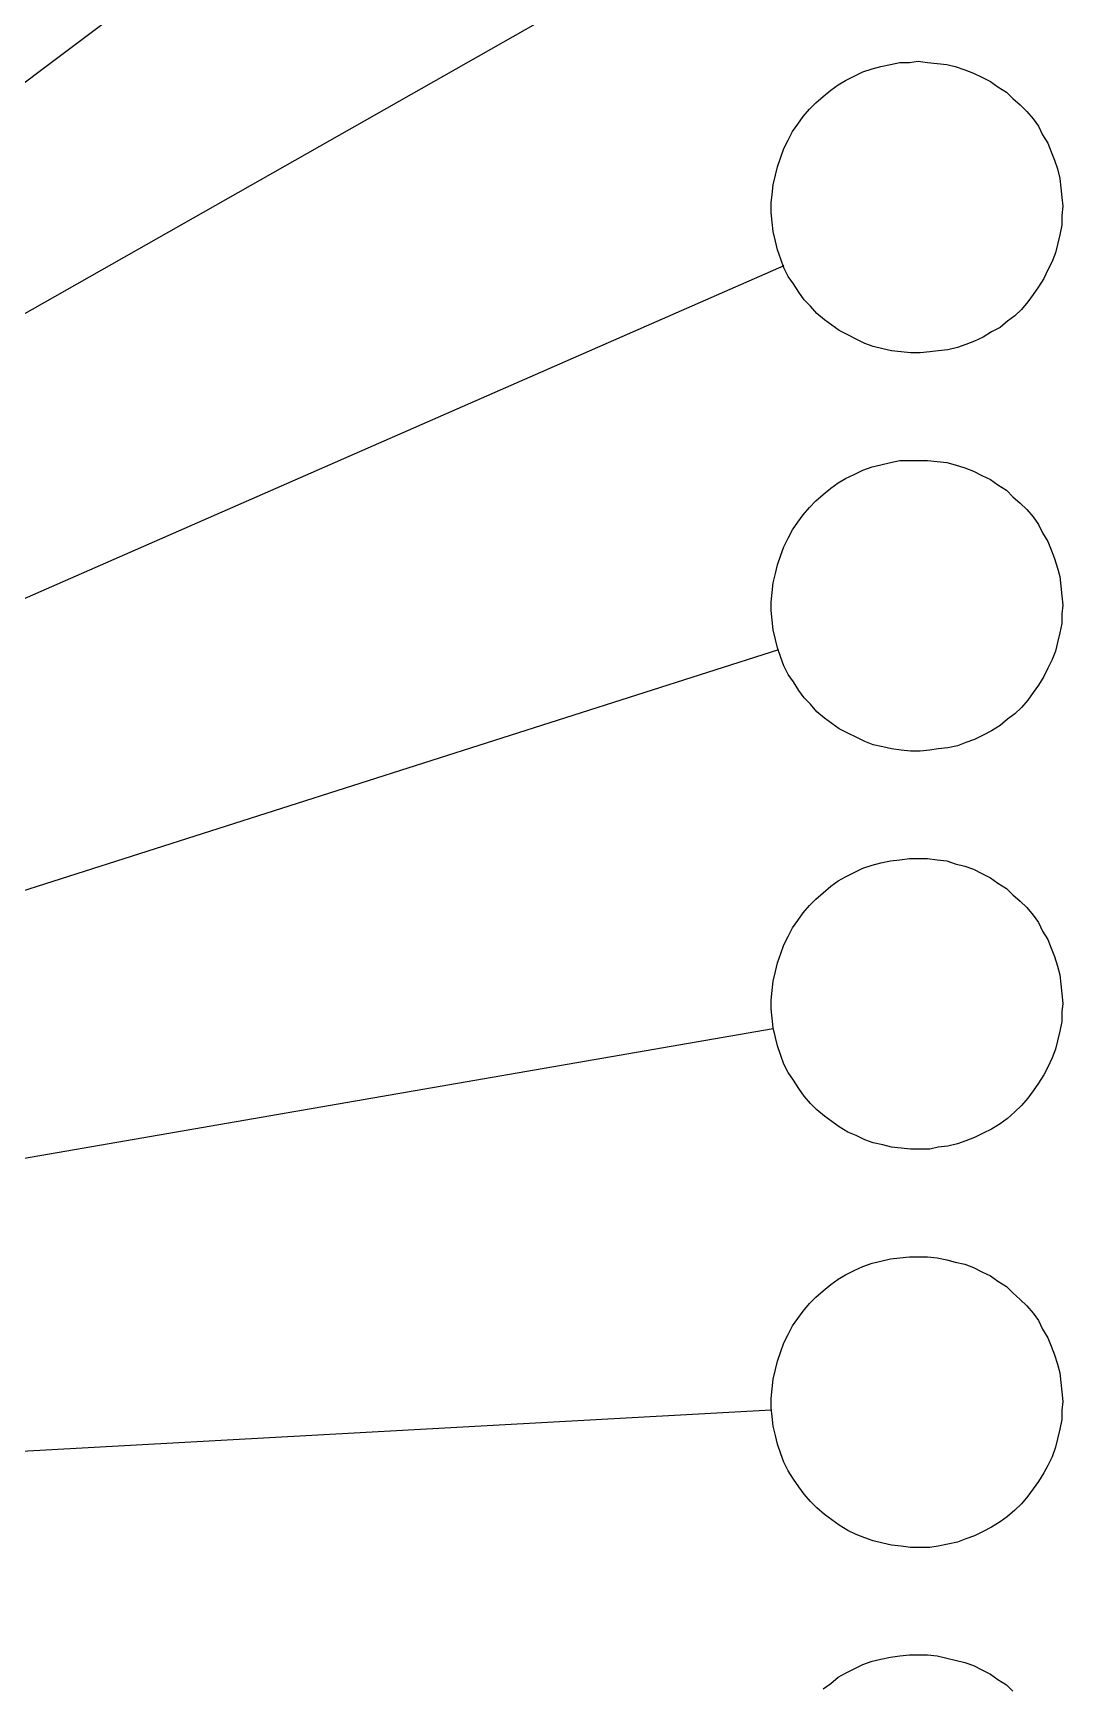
# Model space of a CAD drawing. Extents: x 9 to 432, y 44 to 411.
# Drawn here: x 197.56 to 224.85, y 115.43 to 159.3 of the extents above; entities that cross this region are included whole.
import ezdxf

# ---------------------------------------------------------------- set-up
doc = ezdxf.new("R2010")
doc.units = 0
doc.layers.get('0').update_dxf_attribs({"linetype": 'CONTINUOUS'})

msp = doc.modelspace()

# ---------------------------------------------------------------- linework, layer by layer
at = {"color": 7}
for p, q in [((217.903778, 173.480589), (166.765111, 134.957256)), ((217.621556, 163.377033), (155.278667, 127.986367)), ((219.794667, 158.353478), (220.020444, 158.409922)), ((220.020444, 158.409922), (220.274444, 158.466367)), ((220.274444, 158.466367), (220.528444, 158.522811)), ((220.528444, 158.522811), (220.782444, 158.522811)), ((220.782444, 158.522811), (221.008222, 158.551033)), ((221.008222, 158.551033), (221.262222, 158.522811)), ((221.262222, 158.522811), (221.516222, 158.494589)), ((221.516222, 158.494589), (221.770222, 158.466367)), ((221.770222, 158.466367), (221.996, 158.409922)), ((221.996, 158.409922), (222.25, 158.325256)), ((218.891556, 157.930144), (219.089111, 158.043033)), ((219.089111, 158.043033), (219.314889, 158.155922)), ((219.314889, 158.155922), (219.540667, 158.268811)), ((219.540667, 158.268811), (219.794667, 158.353478)), ((222.25, 158.325256), (222.475778, 158.240589)), ((222.475778, 158.240589), (222.701556, 158.1277)), ((222.701556, 158.1277), (222.927333, 158.014811)), ((222.927333, 158.014811), (223.124889, 157.8737)), ((218.298889, 157.450367), (218.496444, 157.6197)), ((218.496444, 157.6197), (218.694, 157.789033)), ((218.694, 157.789033), (218.891556, 157.930144)), ((223.124889, 157.8737), (223.350667, 157.732589)), ((223.350667, 157.732589), (223.52, 157.563256)), ((223.52, 157.563256), (223.717556, 157.393922)), ((217.819111, 156.885922), (217.960222, 157.083478)), ((217.960222, 157.083478), (218.129556, 157.281033)), ((218.129556, 157.281033), (218.298889, 157.450367)), ((223.717556, 157.393922), (223.886889, 157.224589)), ((223.886889, 157.224589), (224.056222, 157.027033)), ((217.565111, 156.462589), (217.678, 156.688367)), ((217.678, 156.688367), (217.819111, 156.885922)), ((224.056222, 157.027033), (224.197333, 156.829478)), ((224.197333, 156.829478), (224.310222, 156.6037)), ((217.367556, 156.011033), (217.452222, 156.236811)), ((217.452222, 156.236811), (217.565111, 156.462589)), ((224.310222, 156.6037), (224.451333, 156.377922)), ((224.451333, 156.377922), (224.536, 156.152144)), ((217.226444, 155.531256), (217.282889, 155.757033)), ((217.282889, 155.757033), (217.367556, 156.011033)), ((224.536, 156.152144), (224.620667, 155.926367)), ((224.620667, 155.926367), (224.705333, 155.700589)), ((217.17, 155.277256), (217.226444, 155.531256)), ((224.705333, 155.700589), (224.761778, 155.446589)), ((224.761778, 155.446589), (224.79, 155.192589)), ((217.113556, 154.797478), (217.141778, 155.023256)), ((217.141778, 155.023256), (217.17, 155.277256)), ((224.79, 155.192589), (224.818222, 154.938589)), ((224.818222, 154.938589), (224.846444, 154.712811)), ((217.113556, 154.543478), (217.113556, 154.797478)), ((217.141778, 154.289478), (217.113556, 154.543478)), ((224.846444, 154.712811), (224.818222, 154.458811)), ((224.818222, 154.458811), (224.818222, 154.204811)), ((217.17, 154.035478), (217.141778, 154.289478)), ((217.226444, 153.781478), (217.17, 154.035478)), ((224.818222, 154.204811), (224.761778, 153.950811)), ((217.282889, 153.5557), (217.226444, 153.781478)), ((217.367556, 153.3017), (217.282889, 153.5557)), ((224.705333, 153.696811), (224.648889, 153.471033)), ((224.761778, 153.950811), (224.705333, 153.696811)), ((217.452222, 153.132367), (144.413111, 121.100144)), ((217.452222, 153.075922), (217.367556, 153.3017)), ((224.564222, 153.245256), (224.451333, 153.019478)), ((224.648889, 153.471033), (224.564222, 153.245256)), ((217.565111, 152.850144), (217.452222, 153.075922)), ((217.706222, 152.652589), (217.565111, 152.850144)), ((224.338444, 152.7937), (224.197333, 152.567922)), ((224.451333, 153.019478), (224.338444, 152.7937)), ((217.847333, 152.426811), (217.706222, 152.652589)), ((217.988444, 152.229256), (217.847333, 152.426811)), ((224.056222, 152.370367), (223.915111, 152.172811)), ((224.197333, 152.567922), (224.056222, 152.370367)), ((218.157778, 152.059922), (217.988444, 152.229256)), ((218.327111, 151.862367), (218.157778, 152.059922)), ((218.524667, 151.693033), (218.327111, 151.862367)), ((223.576444, 151.805922), (223.378889, 151.664811)), ((223.745778, 151.975256), (223.576444, 151.805922)), ((223.915111, 152.172811), (223.745778, 151.975256)), ((218.722222, 151.551922), (218.524667, 151.693033)), ((218.919778, 151.410811), (218.722222, 151.551922)), ((219.145556, 151.297922), (218.919778, 151.410811)), ((222.955556, 151.382589), (222.729778, 151.241478)), ((223.181333, 151.495478), (222.955556, 151.382589)), ((223.378889, 151.664811), (223.181333, 151.495478)), ((219.371333, 151.185033), (219.145556, 151.297922)), ((219.597111, 151.072144), (219.371333, 151.185033)), ((219.822889, 150.987478), (219.597111, 151.072144)), ((220.076889, 150.931033), (219.822889, 150.987478)), ((220.302667, 150.874589), (220.076889, 150.931033)), ((222.052444, 150.959256), (221.798444, 150.902811)), ((222.278222, 151.043922), (222.052444, 150.959256)), ((222.504, 151.128589), (222.278222, 151.043922)), ((222.729778, 151.241478), (222.504, 151.128589)), ((220.556667, 150.846367), (220.302667, 150.874589)), ((220.810667, 150.818144), (220.556667, 150.846367)), ((221.064667, 150.818144), (220.810667, 150.818144)), ((221.318667, 150.846367), (221.064667, 150.818144)), ((221.544444, 150.874589), (221.318667, 150.846367)), ((221.798444, 150.902811), (221.544444, 150.874589)), ((219.794667, 147.798367), (220.020444, 147.854811)), ((220.020444, 147.854811), (220.274444, 147.911256)), ((220.274444, 147.911256), (220.528444, 147.9677)), ((220.528444, 147.9677), (220.782444, 147.9677)), ((220.782444, 147.9677), (221.008222, 147.9677)), ((221.008222, 147.9677), (221.262222, 147.9677)), ((221.262222, 147.9677), (221.516222, 147.939478)), ((221.516222, 147.939478), (221.770222, 147.911256)), ((221.770222, 147.911256), (221.996, 147.854811)), ((221.996, 147.854811), (222.25, 147.770144)), ((218.891556, 147.375033), (219.089111, 147.487922)), ((219.089111, 147.487922), (219.314889, 147.600811)), ((219.314889, 147.600811), (219.540667, 147.7137)), ((219.540667, 147.7137), (219.794667, 147.798367)), ((222.25, 147.770144), (222.475778, 147.685478)), ((222.475778, 147.685478), (222.701556, 147.572589)), ((222.701556, 147.572589), (222.927333, 147.4597)), ((222.927333, 147.4597), (223.124889, 147.318589)), ((218.298889, 146.895256), (218.496444, 147.064589)), ((218.496444, 147.064589), (218.694, 147.233922)), ((218.694, 147.233922), (218.891556, 147.375033)), ((223.124889, 147.318589), (223.350667, 147.177478)), ((223.350667, 147.177478), (223.52, 147.008144)), ((223.52, 147.008144), (223.717556, 146.838811)), ((217.960222, 146.528367), (218.129556, 146.725922)), ((218.129556, 146.725922), (218.298889, 146.895256)), ((223.717556, 146.838811), (223.886889, 146.669478)), ((223.886889, 146.669478), (224.056222, 146.471922)), ((217.565111, 145.907478), (217.678, 146.133256)), ((217.678, 146.133256), (217.819111, 146.330811)), ((217.819111, 146.330811), (217.960222, 146.528367)), ((224.056222, 146.471922), (224.197333, 146.274367)), ((224.197333, 146.274367), (224.310222, 146.048589)), ((217.367556, 145.455922), (217.452222, 145.6817)), ((217.452222, 145.6817), (217.565111, 145.907478)), ((224.310222, 146.048589), (224.451333, 145.822811)), ((224.451333, 145.822811), (224.536, 145.597033)), ((217.282889, 145.201922), (217.367556, 145.455922)), ((224.536, 145.597033), (224.620667, 145.371256)), ((224.620667, 145.371256), (224.705333, 145.117256)), ((217.17, 144.722144), (217.226444, 144.976144)), ((217.226444, 144.976144), (217.282889, 145.201922)), ((224.705333, 145.117256), (224.761778, 144.891478)), ((224.761778, 144.891478), (224.79, 144.637478)), ((217.113556, 144.214144), (217.141778, 144.468144)), ((217.141778, 144.468144), (217.17, 144.722144)), ((224.79, 144.637478), (224.818222, 144.383478)), ((224.818222, 144.383478), (224.846444, 144.129478)), ((217.113556, 143.988367), (217.113556, 144.214144)), ((217.141778, 143.734367), (217.113556, 143.988367)), ((224.846444, 144.129478), (224.818222, 143.9037)), ((224.818222, 143.9037), (224.818222, 143.6497)), ((217.17, 143.480367), (217.141778, 143.734367)), ((217.226444, 143.226367), (217.17, 143.480367)), ((224.818222, 143.6497), (224.761778, 143.3957)), ((217.282889, 143.000589), (217.226444, 143.226367)), ((224.705333, 143.1417), (224.648889, 142.915922)), ((224.761778, 143.3957), (224.705333, 143.1417)), ((217.311111, 142.944144), (167.978667, 127.196144)), ((217.367556, 142.746589), (217.282889, 143.000589)), ((217.452222, 142.520811), (217.367556, 142.746589)), ((224.564222, 142.690144), (224.451333, 142.464367)), ((224.648889, 142.915922), (224.564222, 142.690144)), ((217.565111, 142.295033), (217.452222, 142.520811)), ((217.706222, 142.097478), (217.565111, 142.295033)), ((224.338444, 142.238589), (224.197333, 142.012811)), ((224.451333, 142.464367), (224.338444, 142.238589)), ((217.847333, 141.8717), (217.706222, 142.097478)), ((217.988444, 141.674144), (217.847333, 141.8717)), ((224.056222, 141.815256), (223.915111, 141.6177)), ((224.197333, 142.012811), (224.056222, 141.815256)), ((218.157778, 141.504811), (217.988444, 141.674144)), ((218.327111, 141.307256), (218.157778, 141.504811)), ((218.524667, 141.137922), (218.327111, 141.307256)), ((223.745778, 141.420144), (223.576444, 141.250811)), ((223.915111, 141.6177), (223.745778, 141.420144)), ((218.722222, 140.996811), (218.524667, 141.137922)), ((218.919778, 140.8557), (218.722222, 140.996811)), ((219.145556, 140.742811), (218.919778, 140.8557)), ((223.181333, 140.940367), (222.955556, 140.799256)), ((223.378889, 141.1097), (223.181333, 140.940367)), ((223.576444, 141.250811), (223.378889, 141.1097)), ((219.371333, 140.629922), (219.145556, 140.742811)), ((219.597111, 140.517033), (219.371333, 140.629922)), ((219.822889, 140.432367), (219.597111, 140.517033)), ((220.076889, 140.375922), (219.822889, 140.432367)), ((222.052444, 140.404144), (221.798444, 140.3477)), ((222.278222, 140.488811), (222.052444, 140.404144)), ((222.504, 140.573478), (222.278222, 140.488811)), ((222.729778, 140.686367), (222.504, 140.573478)), ((222.955556, 140.799256), (222.729778, 140.686367)), ((220.302667, 140.319478), (220.076889, 140.375922)), ((220.556667, 140.291256), (220.302667, 140.319478)), ((220.810667, 140.263033), (220.556667, 140.291256)), ((221.064667, 140.263033), (220.810667, 140.263033)), ((221.318667, 140.291256), (221.064667, 140.263033)), ((221.544444, 140.319478), (221.318667, 140.291256)), ((221.798444, 140.3477), (221.544444, 140.319478)), ((220.020444, 137.2997), (220.274444, 137.356144)), ((220.274444, 137.356144), (220.528444, 137.384367)), ((220.528444, 137.384367), (220.782444, 137.412589)), ((220.782444, 137.412589), (221.008222, 137.412589)), ((221.008222, 137.412589), (221.262222, 137.412589)), ((221.262222, 137.412589), (221.516222, 137.384367)), ((221.516222, 137.384367), (221.770222, 137.356144)), ((221.770222, 137.356144), (221.996, 137.271478)), ((218.891556, 136.819922), (219.089111, 136.932811)), ((219.089111, 136.932811), (219.314889, 137.0457)), ((219.314889, 137.0457), (219.540667, 137.158589)), ((219.540667, 137.158589), (219.794667, 137.243256)), ((219.794667, 137.243256), (220.020444, 137.2997)), ((221.996, 137.271478), (222.25, 137.215033)), ((222.25, 137.215033), (222.475778, 137.130367)), ((222.475778, 137.130367), (222.701556, 137.017478)), ((222.701556, 137.017478), (222.927333, 136.904589)), ((222.927333, 136.904589), (223.124889, 136.763478)), ((218.298889, 136.340144), (218.496444, 136.509478)), ((218.496444, 136.509478), (218.694, 136.678811)), ((218.694, 136.678811), (218.891556, 136.819922)), ((223.124889, 136.763478), (223.350667, 136.622367)), ((223.350667, 136.622367), (223.52, 136.453033)), ((223.52, 136.453033), (223.717556, 136.2837)), ((217.960222, 135.973256), (218.129556, 136.170811)), ((218.129556, 136.170811), (218.298889, 136.340144)), ((223.717556, 136.2837), (223.886889, 136.114367)), ((223.886889, 136.114367), (224.056222, 135.916811)), ((217.565111, 135.352367), (217.678, 135.578144)), ((217.678, 135.578144), (217.819111, 135.7757)), ((217.819111, 135.7757), (217.960222, 135.973256)), ((224.056222, 135.916811), (224.197333, 135.719256)), ((224.197333, 135.719256), (224.310222, 135.493478)), ((217.367556, 134.900811), (217.452222, 135.126589)), ((217.452222, 135.126589), (217.565111, 135.352367)), ((224.310222, 135.493478), (224.451333, 135.2677)), ((224.451333, 135.2677), (224.536, 135.041922)), ((217.282889, 134.646811), (217.367556, 134.900811)), ((224.536, 135.041922), (224.620667, 134.816144)), ((224.620667, 134.816144), (224.705333, 134.562144)), ((217.17, 134.167033), (217.226444, 134.421033)), ((217.226444, 134.421033), (217.282889, 134.646811)), ((224.705333, 134.562144), (224.761778, 134.336367)), ((224.761778, 134.336367), (224.79, 134.082367)), ((217.113556, 133.659033), (217.141778, 133.913033)), ((217.141778, 133.913033), (217.17, 134.167033)), ((224.79, 134.082367), (224.818222, 133.828367)), ((224.818222, 133.828367), (224.846444, 133.574367)), ((217.113556, 133.433256), (217.113556, 133.659033)), ((217.141778, 133.179256), (217.113556, 133.433256)), ((224.846444, 133.574367), (224.818222, 133.348589)), ((217.17, 132.925256), (217.141778, 133.179256)), ((224.818222, 133.094589), (224.761778, 132.840589)), ((224.818222, 133.348589), (224.818222, 133.094589)), ((217.17, 132.897033), (155.984222, 122.3137)), ((217.226444, 132.671256), (217.17, 132.925256)), ((217.282889, 132.445478), (217.226444, 132.671256)), ((224.705333, 132.586589), (224.648889, 132.360811)), ((224.761778, 132.840589), (224.705333, 132.586589)), ((217.367556, 132.191478), (217.282889, 132.445478)), ((217.452222, 131.9657), (217.367556, 132.191478)), ((224.564222, 132.135033), (224.451333, 131.881033)), ((224.648889, 132.360811), (224.564222, 132.135033)), ((217.565111, 131.739922), (217.452222, 131.9657)), ((217.706222, 131.542367), (217.565111, 131.739922)), ((224.338444, 131.683478), (224.197333, 131.4577)), ((224.451333, 131.881033), (224.338444, 131.683478)), ((217.847333, 131.316589), (217.706222, 131.542367)), ((217.988444, 131.119033), (217.847333, 131.316589)), ((224.056222, 131.260144), (223.915111, 131.062589)), ((224.197333, 131.4577), (224.056222, 131.260144)), ((218.157778, 130.921478), (217.988444, 131.119033)), ((218.327111, 130.752144), (218.157778, 130.921478)), ((218.524667, 130.582811), (218.327111, 130.752144)), ((223.745778, 130.865033), (223.576444, 130.6957)), ((223.915111, 131.062589), (223.745778, 130.865033)), ((218.722222, 130.4417), (218.524667, 130.582811)), ((218.919778, 130.300589), (218.722222, 130.4417)), ((219.145556, 130.159478), (218.919778, 130.300589)), ((223.181333, 130.385256), (222.955556, 130.244144)), ((223.378889, 130.526367), (223.181333, 130.385256)), ((223.576444, 130.6957), (223.378889, 130.526367)), ((219.371333, 130.074811), (219.145556, 130.159478)), ((219.597111, 129.961922), (219.371333, 130.074811)), ((219.822889, 129.877256), (219.597111, 129.961922)), ((220.076889, 129.820811), (219.822889, 129.877256)), ((222.278222, 129.9337), (222.052444, 129.849033)), ((222.504, 130.018367), (222.278222, 129.9337)), ((222.729778, 130.131256), (222.504, 130.018367)), ((222.955556, 130.244144), (222.729778, 130.131256)), ((220.302667, 129.764367), (220.076889, 129.820811)), ((220.556667, 129.736144), (220.302667, 129.764367)), ((220.810667, 129.707922), (220.556667, 129.736144)), ((221.064667, 129.707922), (220.810667, 129.707922)), ((221.318667, 129.707922), (221.064667, 129.707922)), ((221.544444, 129.764367), (221.318667, 129.707922)), ((221.798444, 129.792589), (221.544444, 129.764367)), ((222.052444, 129.849033), (221.798444, 129.792589)), ((220.020444, 126.744589), (220.274444, 126.801033)), ((220.274444, 126.801033), (220.528444, 126.829256)), ((220.528444, 126.829256), (220.782444, 126.857478)), ((220.782444, 126.857478), (221.008222, 126.857478)), ((221.008222, 126.857478), (221.262222, 126.857478)), ((221.262222, 126.857478), (221.516222, 126.829256)), ((221.516222, 126.829256), (221.770222, 126.772811)), ((218.891556, 126.264811), (219.089111, 126.3777)), ((219.089111, 126.3777), (219.314889, 126.490589)), ((219.314889, 126.490589), (219.540667, 126.603478)), ((219.540667, 126.603478), (219.794667, 126.688144)), ((219.794667, 126.688144), (220.020444, 126.744589)), ((221.770222, 126.772811), (221.996, 126.716367)), ((221.996, 126.716367), (222.25, 126.659922)), ((222.25, 126.659922), (222.475778, 126.575256)), ((222.475778, 126.575256), (222.701556, 126.462367)), ((222.701556, 126.462367), (222.927333, 126.349478)), ((218.298889, 125.785033), (218.496444, 125.954367)), ((218.496444, 125.954367), (218.694, 126.1237)), ((218.694, 126.1237), (218.891556, 126.264811)), ((222.927333, 126.349478), (223.124889, 126.208367)), ((223.124889, 126.208367), (223.350667, 126.067256)), ((223.350667, 126.067256), (223.52, 125.897922)), ((217.960222, 125.418144), (218.129556, 125.6157)), ((218.129556, 125.6157), (218.298889, 125.785033)), ((223.52, 125.897922), (223.717556, 125.728589)), ((223.717556, 125.728589), (223.886889, 125.559256)), ((223.886889, 125.559256), (224.056222, 125.3617)), ((217.678, 125.023033), (217.819111, 125.220589)), ((217.819111, 125.220589), (217.960222, 125.418144)), ((224.056222, 125.3617), (224.197333, 125.164144)), ((224.197333, 125.164144), (224.310222, 124.938367)), ((217.452222, 124.571478), (217.565111, 124.797256)), ((217.565111, 124.797256), (217.678, 125.023033)), ((224.310222, 124.938367), (224.451333, 124.712589)), ((224.451333, 124.712589), (224.536, 124.486811)), ((217.282889, 124.0917), (217.367556, 124.3457)), ((217.367556, 124.3457), (217.452222, 124.571478)), ((224.536, 124.486811), (224.620667, 124.261033)), ((224.620667, 124.261033), (224.705333, 124.007033)), ((217.17, 123.611922), (217.226444, 123.865922)), ((217.226444, 123.865922), (217.282889, 124.0917)), ((224.705333, 124.007033), (224.761778, 123.781256)), ((224.761778, 123.781256), (224.79, 123.527256)), ((217.113556, 123.103922), (217.141778, 123.357922)), ((217.141778, 123.357922), (217.17, 123.611922)), ((224.79, 123.527256), (224.818222, 123.273256)), ((217.113556, 122.849922), (217.113556, 123.103922)), ((217.141778, 122.624144), (217.113556, 122.849922)), ((224.818222, 123.273256), (224.846444, 123.019256)), ((224.846444, 123.019256), (224.818222, 122.793478)), ((217.113556, 122.793478), (164.479111, 119.886589)), ((217.17, 122.370144), (217.141778, 122.624144)), ((224.818222, 122.539478), (224.761778, 122.285478)), ((224.818222, 122.793478), (224.818222, 122.539478)), ((217.226444, 122.116144), (217.17, 122.370144)), ((217.282889, 121.890367), (217.226444, 122.116144)), ((224.705333, 122.031478), (224.648889, 121.8057)), ((224.761778, 122.285478), (224.705333, 122.031478)), ((217.367556, 121.636367), (217.282889, 121.890367)), ((217.452222, 121.410589), (217.367556, 121.636367)), ((224.564222, 121.5517), (224.451333, 121.325922)), ((224.648889, 121.8057), (224.564222, 121.5517)), ((217.565111, 121.184811), (217.452222, 121.410589)), ((217.706222, 120.959033), (217.565111, 121.184811)), ((224.338444, 121.128367), (224.197333, 120.902589)), ((224.451333, 121.325922), (224.338444, 121.128367)), ((217.847333, 120.761478), (217.706222, 120.959033)), ((217.988444, 120.563922), (217.847333, 120.761478)), ((224.056222, 120.705033), (223.915111, 120.507478)), ((224.197333, 120.902589), (224.056222, 120.705033)), ((218.157778, 120.366367), (217.988444, 120.563922)), ((218.327111, 120.197033), (218.157778, 120.366367)), ((223.745778, 120.309922), (223.576444, 120.140589)), ((223.915111, 120.507478), (223.745778, 120.309922)), ((218.524667, 120.0277), (218.327111, 120.197033)), ((218.722222, 119.886589), (218.524667, 120.0277)), ((218.919778, 119.745478), (218.722222, 119.886589)), ((223.181333, 119.830144), (222.955556, 119.689033)), ((223.378889, 119.971256), (223.181333, 119.830144)), ((223.576444, 120.140589), (223.378889, 119.971256)), ((219.145556, 119.604367), (218.919778, 119.745478)), ((219.371333, 119.491478), (219.145556, 119.604367)), ((219.597111, 119.406811), (219.371333, 119.491478)), ((219.822889, 119.322144), (219.597111, 119.406811)), ((222.278222, 119.378589), (222.052444, 119.293922)), ((222.504, 119.463256), (222.278222, 119.378589)), ((222.729778, 119.576144), (222.504, 119.463256)), ((222.955556, 119.689033), (222.729778, 119.576144)), ((220.076889, 119.2657), (219.822889, 119.322144)), ((220.302667, 119.209256), (220.076889, 119.2657)), ((220.556667, 119.181033), (220.302667, 119.209256)), ((220.810667, 119.152811), (220.556667, 119.181033)), ((221.064667, 119.152811), (220.810667, 119.152811)), ((221.318667, 119.152811), (221.064667, 119.152811)), ((221.544444, 119.181033), (221.318667, 119.152811)), ((221.798444, 119.237478), (221.544444, 119.181033)), ((222.052444, 119.293922), (221.798444, 119.237478)), ((220.274444, 116.245922), (220.528444, 116.274144)), ((220.528444, 116.274144), (220.782444, 116.302367)), ((220.782444, 116.302367), (221.008222, 116.302367)), ((221.008222, 116.302367), (221.262222, 116.302367)), ((221.262222, 116.302367), (221.516222, 116.274144)), ((221.516222, 116.274144), (221.770222, 116.2177)), ((218.891556, 115.7097), (219.089111, 115.822589)), ((219.089111, 115.822589), (219.314889, 115.935478)), ((219.314889, 115.935478), (219.540667, 116.048367)), ((219.540667, 116.048367), (219.794667, 116.133033)), ((219.794667, 116.133033), (220.020444, 116.189478)), ((220.020444, 116.189478), (220.274444, 116.245922)), ((221.770222, 116.2177), (221.996, 116.161256)), ((221.996, 116.161256), (222.25, 116.104811)), ((222.25, 116.104811), (222.475778, 116.020144)), ((222.475778, 116.020144), (222.701556, 115.907256)), ((222.701556, 115.907256), (222.927333, 115.794367)), ((218.496444, 115.399256), (218.694, 115.540367)), ((218.694, 115.540367), (218.891556, 115.7097)), ((222.927333, 115.794367), (223.124889, 115.653256)), ((223.124889, 115.653256), (223.350667, 115.512144)), ((223.350667, 115.512144), (223.52, 115.342811))]:
    msp.add_line(p, q, dxfattribs=at)

doc.saveas('drawing.dxf')
